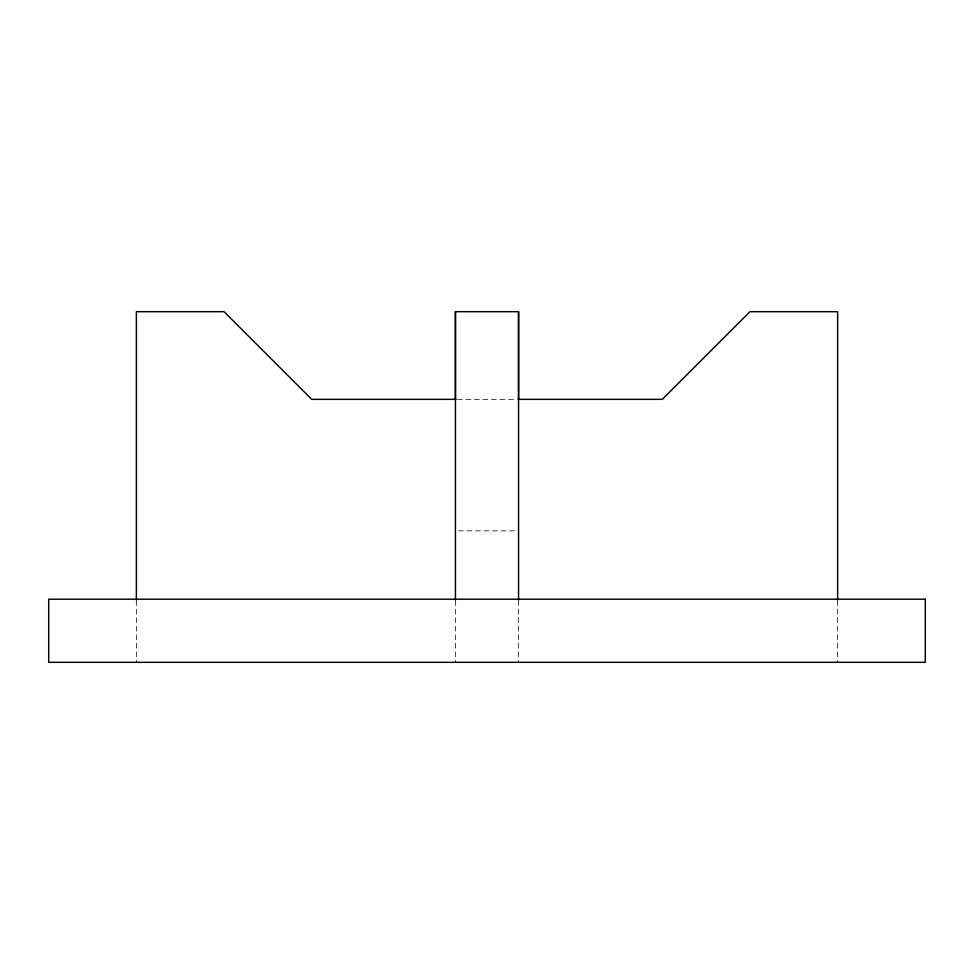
<?xml version="1.0" encoding="UTF-8"?>
<svg xmlns="http://www.w3.org/2000/svg" width="974" height="974" viewBox="0 0 974 974"><rect width="100%" height="100%" fill="white"/><g stroke="black" fill="none" stroke-linecap="round" stroke-linejoin="round"><path stroke-width="0.73" stroke-dasharray="4.87 3.65" d="M457.403 399.34L516.597 399.34M458.45 530.83L515.55 530.83M837.64 600.702L837.64 662.32M518.558 600.702L518.558 662.32M455.442 600.702L455.442 662.32M136.36 600.702L136.36 662.32"/><path stroke-width="1.46" d="M455.442 399.34L455.442 311.68L518.558 311.68L518.558 399.34M455.881 399.34L311.68 399.34L224.02 311.68L136.36 311.68L136.36 600.081M518.119 399.34L662.32 399.34L749.98 311.68L837.64 311.68L837.64 600.081M518.558 311.68L518.558 600.081M455.442 311.68L455.442 600.081M925.3 599.205L48.7 599.205L48.7 662.32L925.3 662.32L925.3 599.205"/></g></svg>
